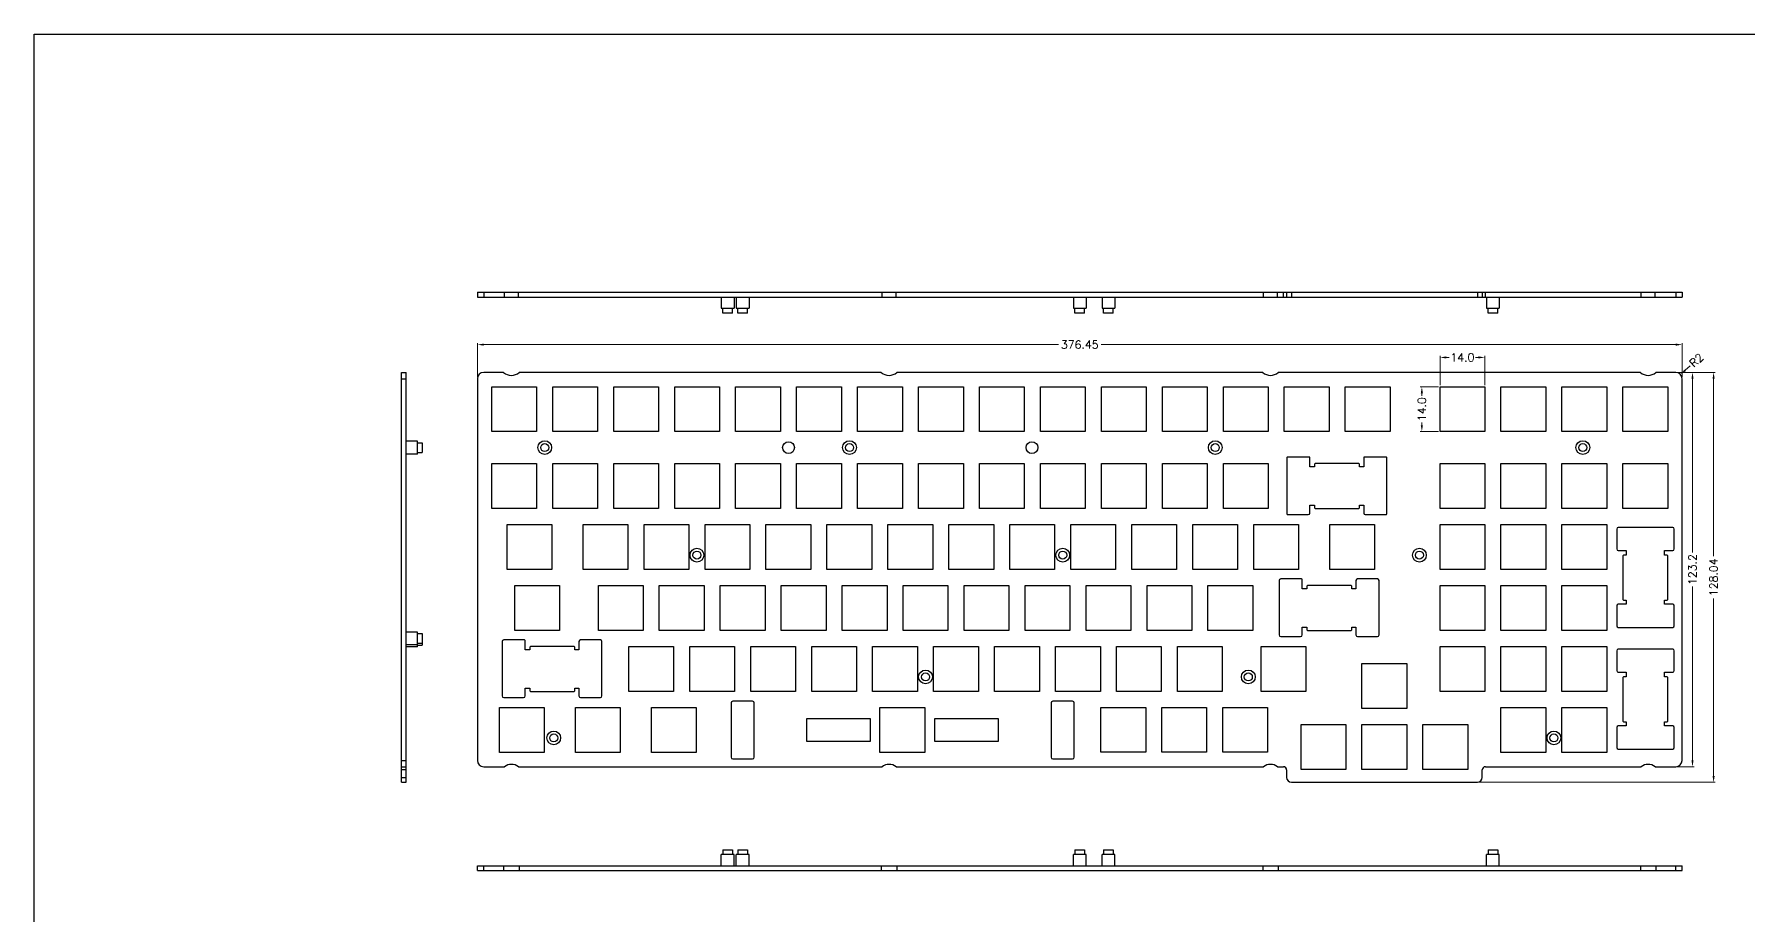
# Model space of a CAD drawing. Header units: millimetres. Extents: x -1930 to -997, y 85 to 636.
# Drawn here: x -1930 to -1394, y 360 to 636 of the extents above; entities that cross this region are included whole.
import ezdxf

# ---------------------------------------------------------------- set-up
doc = ezdxf.new("R2010")
doc.units = ezdxf.units.MM
doc.header["$LTSCALE"] = 30.734
doc.header["$PDMODE"] = 3
doc.header["$PDSIZE"] = 8
doc.layers.get('0').update_dxf_attribs({"linetype": 'CONTINUOUS'})
doc.layers.get('Defpoints').update_dxf_attribs({"linetype": 'CONTINUOUS'})
doc.layers.add('dim', color=82, linetype='CONTINUOUS', lineweight=9)
doc.styles.add('ROMANC', font='romanc.shx', dxfattribs={"bigfont": 'gbcbig.shx'})
doc.dimstyles.new('YanXiu', dxfattribs={"dimtxt": 2.5, "dimasz": 2.2, "dimexe": 0.66, "dimexo": 0.66, "dimgap": 0.66, "dimtad": 0, "dimdsep": 46, "dimtxsty": 'ROMANC', "dimcen": 0, "dimclrd": 256, "dimclre": 131, "dimclrt": 42, "dimazin": 2, "dimtfac": 1, "dimtofl": 0, "dimtmove": 0, "dimatfit": 3, "dimfxl": 1, "dimlwd": 5, "dimlwe": 5, "dimarcsym": 0})

# ---------------------------------------------------------------- blocks, each defined once
blk = doc.blocks.new('*D0')
at = {"layer": 'Defpoints', "color": 0}
for p in [(-1415.01, 538.63), (-1791.46, 527.96), (-1415.01, 527.96)]:
    blk.add_point(p, dxfattribs=at)
at = {"layer": 'dim', "color": 131, "lineweight": 5}
for p, q in [((-1791.46, 528.46), (-1791.46, 539.13)), ((-1415.01, 528.46), (-1415.01, 539.13))]:
    blk.add_line(p, q, dxfattribs=at)
at = {"layer": 'dim', "lineweight": 5}
for p, q in [((-1789.46, 538.63), (-1609.92, 538.63)), ((-1417.01, 538.63), (-1596.54, 538.63))]:
    blk.add_line(p, q, dxfattribs=at)
at = {"layer": 'dim'}
for points in [[(-1789.46, 538.96), (-1789.46, 538.3), (-1791.46, 538.63)], [(-1417.01, 538.96), (-1417.01, 538.3), (-1415.01, 538.63)]]:
    blk.add_solid(points, dxfattribs=at)
at = {"layer": 'dim', "color": 42, "insert": (-1603.23, 538.63), "char_height": 2.5, "attachment_point": 5, "style": 'ROMANC'}
blk.add_mtext('376.45', dxfattribs=at)
blk = doc.blocks.new('*D1')
at = {"layer": 'Defpoints', "color": 0}
for p in [(-1420.11, 529.96), (-1478.99, 401.92), (-1405.17, 401.92)]:
    blk.add_point(p, dxfattribs=at)
at = {"layer": 'dim', "color": 131, "lineweight": 5}
for p, q in [((-1419.61, 529.96), (-1404.67, 529.96)), ((-1478.49, 401.92), (-1404.67, 401.92))]:
    blk.add_line(p, q, dxfattribs=at)
at = {"layer": 'dim', "lineweight": 5}
for p, q in [((-1405.17, 527.96), (-1405.17, 472.52)), ((-1405.17, 403.92), (-1405.17, 459.37))]:
    blk.add_line(p, q, dxfattribs=at)
at = {"layer": 'dim'}
for points in [[(-1405.5, 527.96), (-1404.83, 527.96), (-1405.17, 529.96)], [(-1405.5, 403.92), (-1404.83, 403.92), (-1405.17, 401.92)]]:
    blk.add_solid(points, dxfattribs=at)
at = {"layer": 'dim', "color": 42, "insert": (-1405.17, 465.94), "char_height": 2.5, "attachment_point": 5, "rotation": 90, "style": 'ROMANC'}
blk.add_mtext('128.04', dxfattribs=at)
blk = doc.blocks.new('*D2')
at = {"layer": 'Defpoints', "color": 0}
for p in [(-1419.61, 529.96), (-1411.77, 529.96), (-1417.01, 406.76)]:
    blk.add_point(p, dxfattribs=at)
at = {"layer": 'dim', "color": 131, "lineweight": 5}
for p, q in [((-1419.11, 529.96), (-1411.27, 529.96)), ((-1416.51, 406.76), (-1411.27, 406.76))]:
    blk.add_line(p, q, dxfattribs=at)
at = {"layer": 'dim', "lineweight": 5}
for p, q in [((-1411.77, 527.96), (-1411.77, 473.69)), ((-1411.77, 408.76), (-1411.77, 463.04))]:
    blk.add_line(p, q, dxfattribs=at)
at = {"layer": 'dim'}
for points in [[(-1412.1, 527.96), (-1411.43, 527.96), (-1411.77, 529.96)], [(-1412.1, 408.76), (-1411.43, 408.76), (-1411.77, 406.76)]]:
    blk.add_solid(points, dxfattribs=at)
at = {"layer": 'dim', "color": 42, "insert": (-1411.77, 468.36), "char_height": 2.5, "attachment_point": 5, "rotation": 90, "style": 'ROMANC'}
blk.add_mtext('123.2', dxfattribs=at)
blk = doc.blocks.new('*D3')
at = {"layer": 'Defpoints', "color": 0}
for p in [(-1417.01, 527.96), (-1415.51, 529.3)]:
    blk.add_point(p, dxfattribs=at)
at = {"layer": 'dim', "lineweight": 5}
blk.add_line((-1412.53, 531.96), (-1414.02, 530.63), dxfattribs=at)
at = {"layer": 'dim'}
blk.add_solid([(-1414.25, 530.88), (-1413.8, 530.38), (-1415.51, 529.3)], dxfattribs=at)
at = {"layer": 'dim', "color": 42, "insert": (-1410.52, 533.76), "char_height": 2.5, "attachment_point": 5, "rotation": 41.7733, "style": 'ROMANC'}
blk.add_mtext('R2', dxfattribs=at)
blk = doc.blocks.new('*D9')
at = {"layer": 'Defpoints', "color": 0}
for p in [(-1490.66, 534.64), (-1490.66, 525.46), (-1476.66, 525.46)]:
    blk.add_point(p, dxfattribs=at)
at = {"layer": 'dim', "color": 131, "lineweight": 5}
for p, q in [((-1490.66, 525.96), (-1490.66, 535.14)), ((-1476.66, 525.96), (-1476.66, 535.14))]:
    blk.add_line(p, q, dxfattribs=at)
at = {"layer": 'dim', "lineweight": 5}
for p, q in [((-1488.66, 534.64), (-1487.79, 534.64)), ((-1478.66, 534.64), (-1479.53, 534.64))]:
    blk.add_line(p, q, dxfattribs=at)
at = {"layer": 'dim'}
for points in [[(-1488.66, 534.97), (-1488.66, 534.3), (-1490.66, 534.64)], [(-1478.66, 534.97), (-1478.66, 534.3), (-1476.66, 534.64)]]:
    blk.add_solid(points, dxfattribs=at)
at = {"layer": 'dim', "color": 42, "insert": (-1483.66, 534.64), "char_height": 2.5, "attachment_point": 5, "style": 'ROMANC'}
blk.add_mtext('14.0', dxfattribs=at)
blk = doc.blocks.new('*D10')
at = {"layer": 'Defpoints', "color": 0}
for p in [(-1490.66, 525.46), (-1496.33, 511.46), (-1490.66, 511.46)]:
    blk.add_point(p, dxfattribs=at)
at = {"layer": 'dim', "color": 131, "lineweight": 5}
for p, q in [((-1491.16, 525.46), (-1496.83, 525.46)), ((-1491.16, 511.46), (-1496.83, 511.46))]:
    blk.add_line(p, q, dxfattribs=at)
at = {"layer": 'dim', "lineweight": 5}
for p, q in [((-1496.33, 523.46), (-1496.33, 522.59)), ((-1496.33, 513.46), (-1496.33, 514.33))]:
    blk.add_line(p, q, dxfattribs=at)
at = {"layer": 'dim'}
for points in [[(-1496.67, 523.46), (-1496, 523.46), (-1496.33, 525.46)], [(-1496.67, 513.46), (-1496, 513.46), (-1496.33, 511.46)]]:
    blk.add_solid(points, dxfattribs=at)
at = {"layer": 'dim', "color": 42, "insert": (-1496.33, 518.46), "char_height": 2.5, "attachment_point": 5, "rotation": 90, "style": 'ROMANC'}
blk.add_mtext('14.0', dxfattribs=at)

msp = doc.modelspace()

# ---------------------------------------------------------------- linework, layer by layer
at = {"color": 7, "linetype": 'Continuous'}
for p, q in [((-1791.456, 555.011), (-1791.456, 553.511)), ((-1791.456, 555.011), (-1415.006, 555.011)), ((-1791.456, 553.511), (-1415.006, 553.511)), ((-1789.456, 555.011), (-1789.456, 553.511)), ((-1783.014, 553.511), (-1783.014, 555.011)), ((-1778.649, 553.511), (-1778.649, 555.011)), ((-1715.231, 553.511), (-1715.231, 550.011)), ((-1711.231, 553.511), (-1711.231, 550.011)), ((-1710.576, 553.511), (-1710.576, 550.011)), ((-1706.576, 553.511), (-1706.576, 550.011)), ((-1665.014, 553.511), (-1665.014, 555.011)), ((-1660.649, 553.511), (-1660.649, 555.011)), ((-1605.231, 553.511), (-1605.231, 550.011)), ((-1601.231, 553.511), (-1601.231, 550.011)), ((-1596.276, 553.511), (-1596.276, 550.011)), ((-1592.276, 553.511), (-1592.276, 550.011)), ((-1545.814, 553.511), (-1545.814, 555.011)), ((-1541.449, 553.511), (-1541.449, 555.011)), ((-1539.594, 553.511), (-1539.594, 555.011)), ((-1538.594, 555.011), (-1538.594, 553.511)), ((-1537.094, 555.011), (-1537.094, 553.511)), ((-1478.994, 555.011), (-1478.994, 553.511)), ((-1477.494, 555.011), (-1477.494, 553.511)), ((-1476.494, 553.511), (-1476.494, 555.011)), ((-1476.131, 553.511), (-1476.131, 550.011)), ((-1472.131, 553.511), (-1472.131, 550.011)), ((-1427.814, 553.511), (-1427.814, 555.011)), ((-1423.449, 553.511), (-1423.449, 555.011)), ((-1417.006, 555.011), (-1417.006, 553.511)), ((-1415.006, 555.011), (-1415.006, 553.511)), ((-1715.231, 550.011), (-1711.231, 550.011)), ((-1714.731, 548.511), (-1714.731, 550.011)), ((-1711.731, 548.511), (-1714.731, 548.511)), ((-1711.731, 548.511), (-1711.731, 550.011)), ((-1710.576, 550.011), (-1706.576, 550.011)), ((-1710.076, 548.511), (-1710.076, 550.011)), ((-1707.076, 548.511), (-1710.076, 548.511)), ((-1707.076, 548.511), (-1707.076, 550.011)), ((-1605.231, 550.011), (-1601.231, 550.011)), ((-1604.731, 548.511), (-1604.731, 550.011)), ((-1601.731, 548.511), (-1604.731, 548.511)), ((-1601.731, 548.511), (-1601.731, 550.011)), ((-1596.276, 550.011), (-1592.276, 550.011)), ((-1595.776, 548.511), (-1595.776, 550.011)), ((-1592.776, 548.511), (-1595.776, 548.511)), ((-1592.776, 548.511), (-1592.776, 550.011)), ((-1476.131, 550.011), (-1472.131, 550.011)), ((-1475.631, 548.511), (-1475.631, 550.011)), ((-1472.631, 548.511), (-1475.631, 548.511)), ((-1472.631, 548.511), (-1472.631, 550.011)), ((-1815.184, 401.924), (-1815.184, 529.964)), ((-1815.184, 529.964), (-1813.684, 529.964)), ((-1815.184, 527.964), (-1813.684, 527.964)), ((-1813.684, 401.924), (-1813.684, 529.964)), ((-1791.456, 527.964), (-1791.456, 408.764)), ((-1783.249, 529.964), (-1789.456, 529.964)), ((-1786.956, 511.464), (-1786.956, 525.464)), ((-1786.956, 525.464), (-1772.956, 525.464)), ((-1665.249, 529.964), (-1778.414, 529.964)), ((-1772.956, 525.464), (-1772.956, 511.464)), ((-1767.906, 511.464), (-1767.906, 525.464)), ((-1767.906, 525.464), (-1753.906, 525.464)), ((-1753.906, 525.464), (-1753.906, 511.464)), ((-1748.856, 511.464), (-1748.856, 525.464)), ((-1748.856, 525.464), (-1734.856, 525.464)), ((-1734.856, 525.464), (-1734.856, 511.464)), ((-1729.806, 511.464), (-1729.806, 525.464)), ((-1729.806, 525.464), (-1715.806, 525.464)), ((-1715.806, 525.464), (-1715.806, 511.464)), ((-1710.756, 511.464), (-1710.756, 525.464)), ((-1710.756, 525.464), (-1696.756, 525.464)), ((-1696.756, 525.464), (-1696.756, 511.464)), ((-1691.706, 511.464), (-1691.706, 525.464)), ((-1691.706, 525.464), (-1677.706, 525.464)), ((-1677.706, 525.464), (-1677.706, 511.464)), ((-1672.656, 511.464), (-1672.656, 525.464)), ((-1672.656, 525.464), (-1658.656, 525.464)), ((-1546.049, 529.964), (-1660.414, 529.964)), ((-1658.656, 525.464), (-1658.656, 511.464)), ((-1653.606, 511.464), (-1653.606, 525.464)), ((-1653.606, 525.464), (-1639.606, 525.464)), ((-1639.606, 525.464), (-1639.606, 511.464)), ((-1634.556, 511.464), (-1634.556, 525.464)), ((-1634.556, 525.464), (-1620.556, 525.464)), ((-1620.556, 525.464), (-1620.556, 511.464)), ((-1615.506, 511.464), (-1615.506, 525.464)), ((-1615.506, 525.464), (-1601.506, 525.464)), ((-1601.506, 525.464), (-1601.506, 511.464)), ((-1596.456, 511.464), (-1596.456, 525.464)), ((-1596.456, 525.464), (-1582.456, 525.464)), ((-1582.456, 525.464), (-1582.456, 511.464)), ((-1577.406, 511.464), (-1577.406, 525.464)), ((-1577.406, 525.464), (-1563.406, 525.464)), ((-1563.406, 525.464), (-1563.406, 511.464)), ((-1558.356, 511.464), (-1558.356, 525.464)), ((-1558.356, 525.464), (-1544.356, 525.464)), ((-1544.356, 525.464), (-1544.356, 511.464)), ((-1428.049, 529.964), (-1541.214, 529.964)), ((-1539.306, 511.464), (-1539.306, 525.464)), ((-1539.306, 525.464), (-1525.306, 525.464)), ((-1525.306, 525.464), (-1525.306, 511.464)), ((-1520.256, 525.464), (-1506.256, 525.464)), ((-1520.256, 511.464), (-1520.256, 525.464)), ((-1506.256, 525.464), (-1506.256, 511.464)), ((-1490.656, 525.464), (-1476.656, 525.464)), ((-1490.656, 511.464), (-1490.656, 525.464)), ((-1476.656, 525.464), (-1476.656, 511.464)), ((-1471.606, 525.464), (-1457.606, 525.464)), ((-1471.606, 511.464), (-1471.606, 525.464)), ((-1457.606, 525.464), (-1457.606, 511.464)), ((-1452.556, 525.464), (-1438.556, 525.464)), ((-1452.556, 511.464), (-1452.556, 525.464)), ((-1438.556, 525.464), (-1438.556, 511.464)), ((-1433.506, 525.464), (-1419.506, 525.464)), ((-1433.506, 511.464), (-1433.506, 525.464)), ((-1417.006, 529.964), (-1423.214, 529.964)), ((-1419.506, 525.464), (-1419.506, 511.464)), ((-1415.006, 408.764), (-1415.006, 527.964)), ((-1772.956, 511.464), (-1786.956, 511.464)), ((-1753.906, 511.464), (-1767.906, 511.464)), ((-1734.856, 511.464), (-1748.856, 511.464)), ((-1715.806, 511.464), (-1729.806, 511.464)), ((-1696.756, 511.464), (-1710.756, 511.464)), ((-1677.706, 511.464), (-1691.706, 511.464)), ((-1658.656, 511.464), (-1672.656, 511.464)), ((-1639.606, 511.464), (-1653.606, 511.464)), ((-1620.556, 511.464), (-1634.556, 511.464)), ((-1601.506, 511.464), (-1615.506, 511.464)), ((-1582.456, 511.464), (-1596.456, 511.464)), ((-1563.406, 511.464), (-1577.406, 511.464)), ((-1544.356, 511.464), (-1558.356, 511.464)), ((-1525.306, 511.464), (-1539.306, 511.464)), ((-1506.256, 511.464), (-1520.256, 511.464)), ((-1476.656, 511.464), (-1490.656, 511.464)), ((-1457.606, 511.464), (-1471.606, 511.464)), ((-1438.556, 511.464), (-1452.556, 511.464)), ((-1419.506, 511.464), (-1433.506, 511.464)), ((-1810.184, 508.464), (-1813.684, 508.464)), ((-1810.184, 504.464), (-1813.684, 504.464)), ((-1810.184, 504.464), (-1810.184, 508.464)), ((-1810.184, 507.964), (-1808.684, 507.964)), ((-1810.184, 504.964), (-1808.684, 504.964)), ((-1808.684, 507.964), (-1808.684, 504.964)), ((-1786.956, 487.464), (-1786.956, 501.464)), ((-1786.956, 501.464), (-1772.956, 501.464)), ((-1772.956, 501.464), (-1772.956, 487.464)), ((-1767.906, 487.464), (-1767.906, 501.464)), ((-1767.906, 501.464), (-1753.906, 501.464)), ((-1753.906, 501.464), (-1753.906, 487.464)), ((-1748.856, 487.464), (-1748.856, 501.464)), ((-1748.856, 501.464), (-1734.856, 501.464)), ((-1734.856, 501.464), (-1734.856, 487.464)), ((-1729.806, 487.464), (-1729.806, 501.464)), ((-1729.806, 501.464), (-1715.806, 501.464)), ((-1715.806, 501.464), (-1715.806, 487.464)), ((-1710.756, 487.464), (-1710.756, 501.464)), ((-1710.756, 501.464), (-1696.756, 501.464)), ((-1696.756, 501.464), (-1696.756, 487.464)), ((-1691.706, 487.464), (-1691.706, 501.464)), ((-1691.706, 501.464), (-1677.706, 501.464)), ((-1677.706, 501.464), (-1677.706, 487.464)), ((-1672.656, 487.464), (-1672.656, 501.464)), ((-1672.656, 501.464), (-1658.656, 501.464)), ((-1658.656, 501.464), (-1658.656, 487.464)), ((-1653.606, 487.464), (-1653.606, 501.464)), ((-1653.606, 501.464), (-1639.606, 501.464)), ((-1639.606, 501.464), (-1639.606, 487.464)), ((-1634.556, 487.464), (-1634.556, 501.464)), ((-1634.556, 501.464), (-1620.556, 501.464)), ((-1620.556, 501.464), (-1620.556, 487.464)), ((-1615.506, 487.464), (-1615.506, 501.464)), ((-1615.506, 501.464), (-1601.506, 501.464)), ((-1601.506, 501.464), (-1601.506, 487.464)), ((-1596.456, 487.464), (-1596.456, 501.464)), ((-1596.456, 501.464), (-1582.456, 501.464)), ((-1582.456, 501.464), (-1582.456, 487.464)), ((-1577.406, 487.464), (-1577.406, 501.464)), ((-1577.406, 501.464), (-1563.406, 501.464)), ((-1563.406, 501.464), (-1563.406, 487.464)), ((-1558.356, 501.464), (-1544.356, 501.464)), ((-1558.356, 487.464), (-1558.356, 501.464)), ((-1544.356, 501.464), (-1544.356, 487.464)), ((-1538.509, 503.323), (-1538.509, 485.723)), ((-1531.509, 503.523), (-1538.309, 503.523)), ((-1531.309, 500.464), (-1531.309, 503.323)), ((-1529.831, 500.464), (-1531.309, 500.464)), ((-1529.831, 501.264), (-1529.831, 500.464)), ((-1516.031, 501.464), (-1529.631, 501.464)), ((-1515.831, 500.464), (-1515.831, 501.264)), ((-1514.509, 500.464), (-1515.831, 500.464)), ((-1514.509, 503.323), (-1514.509, 500.464)), ((-1507.509, 503.523), (-1514.309, 503.523)), ((-1507.309, 485.723), (-1507.309, 503.323)), ((-1490.656, 501.464), (-1476.656, 501.464)), ((-1490.656, 487.464), (-1490.656, 501.464)), ((-1476.656, 501.464), (-1476.656, 487.464)), ((-1471.606, 501.464), (-1457.606, 501.464)), ((-1471.606, 487.464), (-1471.606, 501.464)), ((-1457.606, 501.464), (-1457.606, 487.464)), ((-1452.556, 501.464), (-1438.556, 501.464)), ((-1452.556, 487.464), (-1452.556, 501.464)), ((-1438.556, 501.464), (-1438.556, 487.464)), ((-1433.506, 501.464), (-1419.506, 501.464)), ((-1433.506, 487.464), (-1433.506, 501.464)), ((-1419.506, 501.464), (-1419.506, 487.464)), ((-1531.309, 488.464), (-1529.831, 488.464)), ((-1531.309, 486.023), (-1531.309, 488.464)), ((-1529.831, 488.464), (-1529.831, 487.664)), ((-1515.831, 488.464), (-1514.509, 488.464)), ((-1515.831, 487.664), (-1515.831, 488.464)), ((-1514.509, 488.464), (-1514.509, 486.023)), ((-1772.956, 487.464), (-1786.956, 487.464)), ((-1782.191, 468.414), (-1782.191, 482.414)), ((-1782.191, 482.414), (-1768.191, 482.414)), ((-1768.191, 482.414), (-1768.191, 468.414)), ((-1753.906, 487.464), (-1767.906, 487.464)), ((-1758.426, 468.414), (-1758.426, 482.414)), ((-1758.426, 482.414), (-1744.426, 482.414)), ((-1734.856, 487.464), (-1748.856, 487.464)), ((-1744.426, 482.414), (-1744.426, 468.414)), ((-1739.376, 468.414), (-1739.376, 482.414)), ((-1739.376, 482.414), (-1725.376, 482.414)), ((-1715.806, 487.464), (-1729.806, 487.464)), ((-1725.376, 482.414), (-1725.376, 468.414)), ((-1720.326, 468.414), (-1720.326, 482.414)), ((-1720.326, 482.414), (-1706.326, 482.414)), ((-1696.756, 487.464), (-1710.756, 487.464)), ((-1706.326, 482.414), (-1706.326, 468.414)), ((-1701.276, 468.414), (-1701.276, 482.414)), ((-1701.276, 482.414), (-1687.276, 482.414)), ((-1677.706, 487.464), (-1691.706, 487.464)), ((-1687.276, 482.414), (-1687.276, 468.414)), ((-1682.226, 468.414), (-1682.226, 482.414)), ((-1682.226, 482.414), (-1668.226, 482.414)), ((-1658.656, 487.464), (-1672.656, 487.464)), ((-1668.226, 482.414), (-1668.226, 468.414)), ((-1663.176, 468.414), (-1663.176, 482.414)), ((-1663.176, 482.414), (-1649.176, 482.414)), ((-1639.606, 487.464), (-1653.606, 487.464)), ((-1649.176, 482.414), (-1649.176, 468.414)), ((-1644.126, 468.414), (-1644.126, 482.414)), ((-1644.126, 482.414), (-1630.126, 482.414)), ((-1620.556, 487.464), (-1634.556, 487.464)), ((-1630.126, 482.414), (-1630.126, 468.414)), ((-1625.076, 468.414), (-1625.076, 482.414)), ((-1625.076, 482.414), (-1611.076, 482.414)), ((-1601.506, 487.464), (-1615.506, 487.464)), ((-1611.076, 482.414), (-1611.076, 468.414)), ((-1606.026, 468.414), (-1606.026, 482.414)), ((-1606.026, 482.414), (-1592.026, 482.414)), ((-1582.456, 487.464), (-1596.456, 487.464)), ((-1592.026, 482.414), (-1592.026, 468.414)), ((-1586.976, 468.414), (-1586.976, 482.414)), ((-1586.976, 482.414), (-1572.976, 482.414)), ((-1563.406, 487.464), (-1577.406, 487.464)), ((-1572.976, 482.414), (-1572.976, 468.414)), ((-1567.926, 482.414), (-1553.926, 482.414)), ((-1567.926, 468.414), (-1567.926, 482.414)), ((-1544.356, 487.464), (-1558.356, 487.464)), ((-1553.926, 482.414), (-1553.926, 468.414)), ((-1548.876, 482.414), (-1534.876, 482.414)), ((-1548.876, 468.414), (-1548.876, 482.414)), ((-1538.309, 485.523), (-1531.809, 485.523)), ((-1534.876, 482.414), (-1534.876, 468.414)), ((-1529.631, 487.464), (-1516.031, 487.464)), ((-1525.106, 482.414), (-1511.106, 482.414)), ((-1525.106, 468.414), (-1525.106, 482.414)), ((-1514.009, 485.523), (-1507.509, 485.523)), ((-1511.106, 482.414), (-1511.106, 468.414)), ((-1476.656, 487.464), (-1490.656, 487.464)), ((-1490.656, 482.414), (-1476.656, 482.414)), ((-1490.656, 468.414), (-1490.656, 482.414)), ((-1476.656, 482.414), (-1476.656, 468.414)), ((-1457.606, 487.464), (-1471.606, 487.464)), ((-1471.606, 482.414), (-1457.606, 482.414)), ((-1471.606, 468.414), (-1471.606, 482.414)), ((-1457.606, 482.414), (-1457.606, 468.414)), ((-1438.556, 487.464), (-1452.556, 487.464)), ((-1452.556, 482.414), (-1438.556, 482.414)), ((-1452.556, 468.414), (-1452.556, 482.414)), ((-1438.556, 482.414), (-1438.556, 468.414)), ((-1419.506, 487.464), (-1433.506, 487.464)), ((-1435.448, 481.005), (-1435.448, 474.805)), ((-1417.948, 481.505), (-1434.948, 481.505)), ((-1417.448, 474.805), (-1417.448, 481.005)), ((-1434.948, 474.305), (-1432.506, 474.305)), ((-1433.506, 472.627), (-1433.506, 459.027)), ((-1432.506, 472.827), (-1433.306, 472.827)), ((-1432.506, 474.305), (-1432.506, 472.827)), ((-1420.506, 474.305), (-1417.948, 474.305)), ((-1420.506, 472.827), (-1420.506, 474.305)), ((-1419.706, 472.827), (-1420.506, 472.827)), ((-1419.506, 459.027), (-1419.506, 472.627)), ((-1768.191, 468.414), (-1782.191, 468.414)), ((-1744.426, 468.414), (-1758.426, 468.414)), ((-1725.376, 468.414), (-1739.376, 468.414)), ((-1706.326, 468.414), (-1720.326, 468.414)), ((-1687.276, 468.414), (-1701.276, 468.414)), ((-1668.226, 468.414), (-1682.226, 468.414)), ((-1649.176, 468.414), (-1663.176, 468.414)), ((-1630.126, 468.414), (-1644.126, 468.414)), ((-1611.076, 468.414), (-1625.076, 468.414)), ((-1592.026, 468.414), (-1606.026, 468.414)), ((-1572.976, 468.414), (-1586.976, 468.414)), ((-1553.926, 468.414), (-1567.926, 468.414)), ((-1534.876, 468.414), (-1548.876, 468.414)), ((-1511.106, 468.414), (-1525.106, 468.414)), ((-1476.656, 468.414), (-1490.656, 468.414)), ((-1457.606, 468.414), (-1471.606, 468.414)), ((-1438.556, 468.414), (-1452.556, 468.414)), ((-1779.806, 449.364), (-1779.806, 463.364)), ((-1779.806, 463.364), (-1765.806, 463.364)), ((-1765.806, 463.364), (-1765.806, 449.364)), ((-1753.661, 449.364), (-1753.661, 463.364)), ((-1753.661, 463.364), (-1739.661, 463.364)), ((-1739.661, 463.364), (-1739.661, 449.364)), ((-1734.611, 449.364), (-1734.611, 463.364)), ((-1734.611, 463.364), (-1720.611, 463.364)), ((-1720.611, 463.364), (-1720.611, 449.364)), ((-1715.561, 449.364), (-1715.561, 463.364)), ((-1715.561, 463.364), (-1701.561, 463.364)), ((-1701.561, 463.364), (-1701.561, 449.364)), ((-1696.511, 449.364), (-1696.511, 463.364)), ((-1696.511, 463.364), (-1682.511, 463.364)), ((-1682.511, 463.364), (-1682.511, 449.364)), ((-1677.461, 449.364), (-1677.461, 463.364)), ((-1677.461, 463.364), (-1663.461, 463.364)), ((-1663.461, 463.364), (-1663.461, 449.364)), ((-1658.411, 449.364), (-1658.411, 463.364)), ((-1658.411, 463.364), (-1644.411, 463.364)), ((-1644.411, 463.364), (-1644.411, 449.364)), ((-1639.361, 449.364), (-1639.361, 463.364)), ((-1639.361, 463.364), (-1625.361, 463.364)), ((-1625.361, 463.364), (-1625.361, 449.364)), ((-1620.311, 449.364), (-1620.311, 463.364)), ((-1620.311, 463.364), (-1606.311, 463.364)), ((-1606.311, 463.364), (-1606.311, 449.364)), ((-1601.261, 463.364), (-1587.261, 463.364)), ((-1601.261, 449.364), (-1601.261, 463.364)), ((-1587.261, 463.364), (-1587.261, 449.364)), ((-1582.211, 463.364), (-1568.211, 463.364)), ((-1582.211, 449.364), (-1582.211, 463.364)), ((-1568.211, 463.364), (-1568.211, 449.364)), ((-1563.161, 463.364), (-1549.161, 463.364)), ((-1563.161, 449.364), (-1563.161, 463.364)), ((-1549.161, 463.364), (-1549.161, 449.364)), ((-1540.924, 464.923), (-1540.924, 447.923)), ((-1533.924, 465.423), (-1540.424, 465.423)), ((-1533.724, 462.364), (-1533.724, 465.223)), ((-1532.246, 462.364), (-1533.724, 462.364)), ((-1532.246, 463.164), (-1532.246, 462.364)), ((-1518.446, 463.364), (-1532.046, 463.364)), ((-1518.246, 462.364), (-1518.246, 463.164)), ((-1516.924, 462.364), (-1518.246, 462.364)), ((-1516.924, 464.923), (-1516.924, 462.364)), ((-1510.224, 465.423), (-1516.424, 465.423)), ((-1509.724, 447.923), (-1509.724, 464.923)), ((-1490.656, 463.364), (-1476.656, 463.364)), ((-1490.656, 449.364), (-1490.656, 463.364)), ((-1476.656, 463.364), (-1476.656, 449.364)), ((-1471.606, 463.364), (-1457.606, 463.364)), ((-1471.606, 449.364), (-1471.606, 463.364)), ((-1457.606, 463.364), (-1457.606, 449.364)), ((-1452.556, 463.364), (-1438.556, 463.364)), ((-1452.556, 449.364), (-1452.556, 463.364)), ((-1438.556, 463.364), (-1438.556, 449.364)), ((-1435.448, 457.005), (-1435.448, 450.805)), ((-1432.506, 457.505), (-1434.948, 457.505)), ((-1433.306, 458.827), (-1432.506, 458.827)), ((-1432.506, 458.827), (-1432.506, 457.505)), ((-1420.506, 458.827), (-1419.706, 458.827)), ((-1420.506, 457.505), (-1420.506, 458.827)), ((-1417.948, 457.505), (-1420.506, 457.505)), ((-1417.448, 450.805), (-1417.448, 457.005)), ((-1533.724, 450.364), (-1532.246, 450.364)), ((-1533.724, 447.923), (-1533.724, 450.364)), ((-1532.246, 450.364), (-1532.246, 449.564)), ((-1518.246, 450.364), (-1516.924, 450.364)), ((-1518.246, 449.564), (-1518.246, 450.364)), ((-1516.924, 450.364), (-1516.924, 447.923)), ((-1434.948, 450.305), (-1417.948, 450.305)), ((-1810.184, 448.839), (-1813.684, 448.839)), ((-1810.184, 444.839), (-1813.684, 444.839)), ((-1810.184, 444.264), (-1810.184, 448.839)), ((-1810.184, 448.339), (-1808.684, 448.339)), ((-1810.184, 445.339), (-1808.684, 445.339)), ((-1810.184, 444.764), (-1808.684, 444.764)), ((-1808.684, 448.339), (-1808.684, 444.764)), ((-1783.734, 445.873), (-1783.734, 428.873)), ((-1776.734, 446.373), (-1783.234, 446.373)), ((-1765.806, 449.364), (-1779.806, 449.364)), ((-1776.534, 443.314), (-1776.534, 446.173)), ((-1759.734, 445.873), (-1759.734, 443.314)), ((-1753.034, 446.373), (-1759.234, 446.373)), ((-1739.661, 449.364), (-1753.661, 449.364)), ((-1752.534, 428.873), (-1752.534, 445.873)), ((-1720.611, 449.364), (-1734.611, 449.364)), ((-1701.561, 449.364), (-1715.561, 449.364)), ((-1682.511, 449.364), (-1696.511, 449.364)), ((-1663.461, 449.364), (-1677.461, 449.364)), ((-1644.411, 449.364), (-1658.411, 449.364)), ((-1625.361, 449.364), (-1639.361, 449.364)), ((-1606.311, 449.364), (-1620.311, 449.364)), ((-1587.261, 449.364), (-1601.261, 449.364)), ((-1568.211, 449.364), (-1582.211, 449.364)), ((-1549.161, 449.364), (-1563.161, 449.364)), ((-1540.424, 447.423), (-1534.224, 447.423)), ((-1532.046, 449.364), (-1518.446, 449.364)), ((-1516.424, 447.423), (-1510.224, 447.423)), ((-1476.656, 449.364), (-1490.656, 449.364)), ((-1457.606, 449.364), (-1471.606, 449.364)), ((-1438.556, 449.364), (-1452.556, 449.364)), ((-1810.184, 444.264), (-1813.684, 444.264)), ((-1775.056, 443.314), (-1776.534, 443.314)), ((-1775.056, 444.114), (-1775.056, 443.314)), ((-1761.256, 444.314), (-1774.856, 444.314)), ((-1761.056, 443.314), (-1761.056, 444.114)), ((-1759.734, 443.314), (-1761.056, 443.314)), ((-1744.151, 430.314), (-1744.151, 444.314)), ((-1744.151, 444.314), (-1730.151, 444.314)), ((-1730.151, 444.314), (-1730.151, 430.314)), ((-1725.101, 430.314), (-1725.101, 444.314)), ((-1725.101, 444.314), (-1711.101, 444.314)), ((-1711.101, 444.314), (-1711.101, 430.314)), ((-1706.051, 430.314), (-1706.051, 444.314)), ((-1706.051, 444.314), (-1692.051, 444.314)), ((-1692.051, 444.314), (-1692.051, 430.314)), ((-1687.001, 430.314), (-1687.001, 444.314)), ((-1687.001, 444.314), (-1673.001, 444.314)), ((-1673.001, 444.314), (-1673.001, 430.314)), ((-1667.951, 430.314), (-1667.951, 444.314)), ((-1667.951, 444.314), (-1653.951, 444.314)), ((-1653.951, 444.314), (-1653.951, 430.314)), ((-1648.901, 430.314), (-1648.901, 444.314)), ((-1648.901, 444.314), (-1634.901, 444.314)), ((-1634.901, 444.314), (-1634.901, 430.314)), ((-1629.851, 430.314), (-1629.851, 444.314)), ((-1629.851, 444.314), (-1615.851, 444.314)), ((-1615.851, 444.314), (-1615.851, 430.314)), ((-1610.801, 444.314), (-1596.801, 444.314)), ((-1610.801, 430.314), (-1610.801, 444.314)), ((-1596.801, 444.314), (-1596.801, 430.314)), ((-1591.751, 444.314), (-1577.751, 444.314)), ((-1591.751, 430.314), (-1591.751, 444.314)), ((-1577.751, 444.314), (-1577.751, 430.314)), ((-1572.701, 444.314), (-1558.701, 444.314)), ((-1572.701, 430.314), (-1572.701, 444.314)), ((-1558.701, 444.314), (-1558.701, 430.314)), ((-1546.556, 444.314), (-1532.556, 444.314)), ((-1546.556, 430.314), (-1546.556, 444.314)), ((-1532.556, 444.314), (-1532.556, 430.314)), ((-1490.656, 444.314), (-1476.656, 444.314)), ((-1490.656, 430.314), (-1490.656, 444.314)), ((-1476.656, 444.314), (-1476.656, 430.314)), ((-1471.606, 444.314), (-1457.606, 444.314)), ((-1471.606, 430.314), (-1471.606, 444.314)), ((-1457.606, 444.314), (-1457.606, 430.314)), ((-1452.556, 444.314), (-1438.556, 444.314)), ((-1452.556, 430.314), (-1452.556, 444.314)), ((-1438.556, 444.314), (-1438.556, 430.314)), ((-1435.448, 443.005), (-1435.448, 436.805)), ((-1417.948, 443.505), (-1434.948, 443.505)), ((-1417.448, 436.805), (-1417.448, 443.005)), ((-1515.044, 438.974), (-1501.044, 438.974)), ((-1515.044, 424.974), (-1515.044, 438.974)), ((-1501.044, 438.974), (-1501.044, 424.974)), ((-1434.948, 436.305), (-1432.506, 436.305)), ((-1433.506, 434.627), (-1433.506, 421.027)), ((-1432.506, 434.827), (-1433.306, 434.827)), ((-1432.506, 436.305), (-1432.506, 434.827)), ((-1420.506, 436.305), (-1417.948, 436.305)), ((-1420.506, 434.827), (-1420.506, 436.305)), ((-1419.706, 434.827), (-1420.506, 434.827)), ((-1419.506, 421.027), (-1419.506, 434.627)), ((-1776.534, 428.873), (-1776.534, 431.314)), ((-1776.534, 431.314), (-1775.056, 431.314)), ((-1775.056, 431.314), (-1775.056, 430.514)), ((-1774.856, 430.314), (-1761.256, 430.314)), ((-1761.056, 430.514), (-1761.056, 431.314)), ((-1761.056, 431.314), (-1759.734, 431.314)), ((-1759.734, 431.314), (-1759.734, 428.873)), ((-1730.151, 430.314), (-1744.151, 430.314)), ((-1711.101, 430.314), (-1725.101, 430.314)), ((-1692.051, 430.314), (-1706.051, 430.314)), ((-1673.001, 430.314), (-1687.001, 430.314)), ((-1653.951, 430.314), (-1667.951, 430.314)), ((-1634.901, 430.314), (-1648.901, 430.314)), ((-1615.851, 430.314), (-1629.851, 430.314)), ((-1596.801, 430.314), (-1610.801, 430.314)), ((-1577.751, 430.314), (-1591.751, 430.314)), ((-1558.701, 430.314), (-1572.701, 430.314)), ((-1532.556, 430.314), (-1546.556, 430.314)), ((-1476.656, 430.314), (-1490.656, 430.314)), ((-1457.606, 430.314), (-1471.606, 430.314)), ((-1438.556, 430.314), (-1452.556, 430.314)), ((-1784.586, 411.264), (-1784.586, 425.264)), ((-1784.586, 425.264), (-1770.586, 425.264)), ((-1783.234, 428.373), (-1777.034, 428.373)), ((-1770.586, 425.264), (-1770.586, 411.264)), ((-1760.821, 411.264), (-1760.821, 425.264)), ((-1760.821, 425.264), (-1746.821, 425.264)), ((-1759.234, 428.373), (-1753.034, 428.373)), ((-1746.821, 425.264), (-1746.821, 411.264)), ((-1737.056, 411.264), (-1737.056, 425.264)), ((-1737.056, 425.264), (-1723.056, 425.264)), ((-1723.056, 425.264), (-1723.056, 411.264)), ((-1712.173, 426.706), (-1712.173, 409.706)), ((-1705.473, 427.206), (-1711.673, 427.206)), ((-1704.973, 409.706), (-1704.973, 426.706)), ((-1665.651, 411.264), (-1665.651, 425.264)), ((-1665.651, 425.264), (-1651.651, 425.264)), ((-1651.651, 425.264), (-1651.651, 411.264)), ((-1612.173, 426.706), (-1612.173, 409.706)), ((-1605.473, 427.206), (-1611.673, 427.206)), ((-1604.973, 409.706), (-1604.973, 426.706)), ((-1596.626, 425.314), (-1582.626, 425.314)), ((-1596.626, 411.314), (-1596.626, 425.314)), ((-1582.626, 425.314), (-1582.626, 411.314)), ((-1577.576, 425.314), (-1563.576, 425.314)), ((-1577.576, 411.314), (-1577.576, 425.314)), ((-1563.576, 425.314), (-1563.576, 411.314)), ((-1558.526, 425.314), (-1544.526, 425.314)), ((-1558.526, 411.314), (-1558.526, 425.314)), ((-1544.526, 425.314), (-1544.526, 411.314)), ((-1501.044, 424.974), (-1515.044, 424.974)), ((-1471.606, 425.264), (-1457.606, 425.264)), ((-1471.606, 411.264), (-1471.606, 425.264)), ((-1457.606, 425.264), (-1457.606, 411.264)), ((-1452.556, 425.264), (-1438.556, 425.264)), ((-1452.556, 411.264), (-1452.556, 425.264)), ((-1438.556, 425.264), (-1438.556, 411.264)), ((-1688.651, 421.764), (-1688.651, 414.764)), ((-1668.651, 421.764), (-1688.651, 421.764)), ((-1668.651, 414.764), (-1668.651, 421.764)), ((-1648.651, 421.764), (-1648.651, 414.764)), ((-1628.651, 421.764), (-1648.651, 421.764)), ((-1628.651, 414.764), (-1628.651, 421.764)), ((-1534.094, 419.924), (-1520.094, 419.924)), ((-1534.094, 405.924), (-1534.094, 419.924)), ((-1520.094, 419.924), (-1520.094, 405.924)), ((-1515.044, 419.924), (-1501.044, 419.924)), ((-1515.044, 405.924), (-1515.044, 419.924)), ((-1501.044, 419.924), (-1501.044, 405.924)), ((-1495.994, 419.924), (-1481.994, 419.924)), ((-1495.994, 405.924), (-1495.994, 419.924)), ((-1481.994, 419.924), (-1481.994, 405.924)), ((-1435.448, 419.005), (-1435.448, 412.805)), ((-1432.506, 419.505), (-1434.948, 419.505)), ((-1433.306, 420.827), (-1432.506, 420.827)), ((-1432.506, 420.827), (-1432.506, 419.505)), ((-1420.506, 420.827), (-1419.706, 420.827)), ((-1420.506, 419.505), (-1420.506, 420.827)), ((-1417.948, 419.505), (-1420.506, 419.505)), ((-1417.448, 412.805), (-1417.448, 419.005)), ((-1688.651, 414.764), (-1668.651, 414.764)), ((-1648.651, 414.764), (-1628.651, 414.764)), ((-1815.184, 408.764), (-1813.684, 408.764)), ((-1770.586, 411.264), (-1784.586, 411.264)), ((-1746.821, 411.264), (-1760.821, 411.264)), ((-1723.056, 411.264), (-1737.056, 411.264)), ((-1711.673, 409.206), (-1705.473, 409.206)), ((-1651.651, 411.264), (-1665.651, 411.264)), ((-1611.673, 409.206), (-1605.473, 409.206)), ((-1582.626, 411.314), (-1596.626, 411.314)), ((-1563.576, 411.314), (-1577.576, 411.314)), ((-1544.526, 411.314), (-1558.526, 411.314)), ((-1457.606, 411.264), (-1471.606, 411.264)), ((-1438.556, 411.264), (-1452.556, 411.264)), ((-1434.948, 412.305), (-1417.948, 412.305)), ((-1815.184, 406.764), (-1813.684, 406.764)), ((-1813.684, 405.764), (-1815.184, 405.764)), ((-1815.184, 403.424), (-1813.684, 403.424)), ((-1815.184, 401.924), (-1813.684, 401.924)), ((-1789.456, 406.764), (-1783.014, 406.764)), ((-1778.649, 406.764), (-1665.014, 406.764)), ((-1660.649, 406.764), (-1545.814, 406.764)), ((-1541.449, 406.764), (-1539.594, 406.764)), ((-1538.594, 405.764), (-1538.594, 403.424)), ((-1537.094, 401.924), (-1478.994, 401.924)), ((-1520.094, 405.924), (-1534.094, 405.924)), ((-1501.044, 405.924), (-1515.044, 405.924)), ((-1481.994, 405.924), (-1495.994, 405.924)), ((-1477.494, 403.424), (-1477.494, 405.764)), ((-1476.494, 406.764), (-1427.814, 406.764)), ((-1423.449, 406.764), (-1417.006, 406.764)), ((-1714.731, 380.816), (-1714.731, 379.316)), ((-1714.731, 380.816), (-1711.731, 380.816)), ((-1711.731, 380.816), (-1711.731, 379.316)), ((-1710.076, 380.816), (-1710.076, 379.316)), ((-1710.076, 380.816), (-1707.076, 380.816)), ((-1707.076, 380.816), (-1707.076, 379.316)), ((-1604.731, 380.816), (-1604.731, 379.316)), ((-1604.731, 380.816), (-1601.731, 380.816)), ((-1601.731, 380.816), (-1601.731, 379.316)), ((-1595.776, 380.816), (-1595.776, 379.316)), ((-1595.776, 380.816), (-1592.776, 380.816)), ((-1592.776, 380.816), (-1592.776, 379.316)), ((-1475.631, 380.816), (-1472.631, 380.816)), ((-1475.631, 380.816), (-1475.631, 379.316)), ((-1472.631, 380.816), (-1472.631, 379.316)), ((-1791.456, 374.316), (-1791.456, 375.816)), ((-1791.456, 375.816), (-1415.006, 375.816)), ((-1789.456, 374.316), (-1789.456, 375.816)), ((-1783.249, 375.816), (-1783.249, 374.316)), ((-1778.414, 375.816), (-1778.414, 374.316)), ((-1715.231, 375.816), (-1715.231, 379.316)), ((-1711.231, 379.316), (-1715.231, 379.316)), ((-1711.231, 375.816), (-1711.231, 379.316)), ((-1710.576, 375.816), (-1710.576, 379.316)), ((-1706.576, 379.316), (-1710.576, 379.316)), ((-1706.576, 375.816), (-1706.576, 379.316)), ((-1665.249, 375.816), (-1665.249, 374.316)), ((-1660.414, 375.816), (-1660.414, 374.316)), ((-1605.231, 375.816), (-1605.231, 379.316)), ((-1601.231, 379.316), (-1605.231, 379.316)), ((-1601.231, 375.816), (-1601.231, 379.316)), ((-1596.276, 375.816), (-1596.276, 379.316)), ((-1592.276, 379.316), (-1596.276, 379.316)), ((-1592.276, 375.816), (-1592.276, 379.316)), ((-1546.049, 375.816), (-1546.049, 374.316)), ((-1541.214, 375.816), (-1541.214, 374.316)), ((-1472.131, 379.316), (-1476.131, 379.316)), ((-1476.131, 375.816), (-1476.131, 379.316)), ((-1472.131, 375.816), (-1472.131, 379.316)), ((-1428.049, 375.816), (-1428.049, 374.316)), ((-1423.214, 375.816), (-1423.214, 374.316)), ((-1417.006, 374.316), (-1417.006, 375.816)), ((-1415.006, 374.316), (-1415.006, 375.816)), ((-1791.456, 374.316), (-1415.006, 374.316))]:
    msp.add_line(p, q, dxfattribs=at)
msp.add_lwpolyline([(-1929.913, 635.585), (-997.291, 635.585), (-997.291, 84.868), (-1929.913, 84.868)], close=True)
for centre, radius in [((-1770.426, 506.464), 2.15), ((-1770.426, 506.464), 1.25), ((-1694.231, 506.464), 1.85), ((-1675.176, 506.464), 2.15), ((-1675.176, 506.464), 1.25), ((-1618.169, 506.464), 1.85), ((-1560.876, 506.464), 2.15), ((-1560.876, 506.464), 1.25), ((-1446.031, 506.464), 2.15), ((-1446.031, 506.464), 1.25), ((-1722.846, 472.864), 2.15), ((-1722.846, 472.864), 1.25), ((-1608.546, 472.864), 2.15), ((-1608.546, 472.864), 1.25), ((-1497.106, 472.864), 2.15), ((-1497.106, 472.864), 1.25), ((-1651.421, 434.814), 2.15), ((-1651.421, 434.814), 1.25), ((-1550.556, 434.814), 2.15), ((-1550.556, 434.814), 1.25), ((-1767.586, 415.764), 2.15), ((-1455.076, 415.764), 2.15), ((-1767.586, 415.764), 1.25), ((-1455.076, 415.764), 1.25)]:
    msp.add_circle(centre, radius, dxfattribs=at)
for centre, radius, start, end in [((-1789.456, 527.964), 2, 90, 180), ((-1780.831, 532.564), 3.55, 227.08756, 312.91244), ((-1662.831, 532.564), 3.55, 227.08756, 312.91244), ((-1543.631, 532.564), 3.55, 227.08756, 312.91244), ((-1425.631, 532.564), 3.55, 227.08756, 312.91244), ((-1417.006, 527.964), 2, 0, 90), ((-1538.309, 503.323), 0.2, 90, 180), ((-1531.509, 503.323), 0.2, 0, 90), ((-1529.631, 501.264), 0.2, 90, 180), ((-1516.031, 501.264), 0.2, 0, 90), ((-1514.309, 503.323), 0.2, 90, 180), ((-1507.509, 503.323), 0.2, 0, 90), ((-1529.631, 487.664), 0.2, 180, 270), ((-1516.031, 487.664), 0.2, 270, 0), ((-1538.309, 485.723), 0.2, 180, 270), ((-1531.809, 486.023), 0.5, 270, 0), ((-1514.009, 486.023), 0.5, 180, 270), ((-1507.509, 485.723), 0.2, 270, 0), ((-1434.948, 481.005), 0.5, 90, 180), ((-1417.948, 481.005), 0.5, 0, 90), ((-1434.948, 474.805), 0.5, 180, 270), ((-1433.306, 472.627), 0.2, 90, 180), ((-1419.706, 472.627), 0.2, 0, 90), ((-1417.948, 474.805), 0.5, 270, 0), ((-1540.424, 464.923), 0.5, 90, 180), ((-1533.924, 465.223), 0.2, 0, 90), ((-1532.046, 463.164), 0.2, 90, 180), ((-1518.446, 463.164), 0.2, 0, 90), ((-1516.424, 464.923), 0.5, 90, 180), ((-1510.224, 464.923), 0.5, 0, 90), ((-1434.948, 457.005), 0.5, 90, 180), ((-1433.306, 459.027), 0.2, 180, 270), ((-1419.706, 459.027), 0.2, 270, 0), ((-1417.948, 457.005), 0.5, 0, 90), ((-1434.948, 450.805), 0.5, 180, 270), ((-1417.948, 450.805), 0.5, 270, 0), ((-1783.234, 445.873), 0.5, 90, 180), ((-1776.734, 446.173), 0.2, 0, 90), ((-1759.234, 445.873), 0.5, 90, 180), ((-1753.034, 445.873), 0.5, 0, 90), ((-1540.424, 447.923), 0.5, 180, 270), ((-1534.224, 447.923), 0.5, 270, 0), ((-1532.046, 449.564), 0.2, 180, 270), ((-1518.446, 449.564), 0.2, 270, 0), ((-1516.424, 447.923), 0.5, 180, 270), ((-1510.224, 447.923), 0.5, 270, 0), ((-1774.856, 444.114), 0.2, 90, 180), ((-1761.256, 444.114), 0.2, 0, 90), ((-1434.948, 443.005), 0.5, 90, 180), ((-1417.948, 443.005), 0.5, 0, 90), ((-1434.948, 436.805), 0.5, 180, 270), ((-1433.306, 434.627), 0.2, 90, 180), ((-1419.706, 434.627), 0.2, 0, 90), ((-1417.948, 436.805), 0.5, 270, 0), ((-1783.234, 428.873), 0.5, 180, 270), ((-1777.034, 428.873), 0.5, 270, 0), ((-1774.856, 430.514), 0.2, 180, 270), ((-1761.256, 430.514), 0.2, 270, 0), ((-1759.234, 428.873), 0.5, 180, 270), ((-1753.034, 428.873), 0.5, 270, 0), ((-1711.673, 426.706), 0.5, 90, 180), ((-1705.473, 426.706), 0.5, 0, 90), ((-1611.673, 426.706), 0.5, 90, 180), ((-1605.473, 426.706), 0.5, 0, 90), ((-1434.948, 419.005), 0.5, 90, 180), ((-1433.306, 421.027), 0.2, 180, 270), ((-1419.706, 421.027), 0.2, 270, 0), ((-1417.948, 419.005), 0.5, 0, 90), ((-1434.948, 412.805), 0.5, 180, 270), ((-1417.948, 412.805), 0.5, 270, 0), ((-1789.456, 408.764), 2, 180, 270), ((-1780.831, 403.964), 3.55, 52.06727, 127.93273), ((-1711.673, 409.706), 0.5, 180, 270), ((-1705.473, 409.706), 0.5, 270, 0), ((-1662.831, 403.964), 3.55, 52.06727, 127.93273), ((-1611.673, 409.706), 0.5, 180, 270), ((-1605.473, 409.706), 0.5, 270, 0), ((-1543.631, 403.964), 3.55, 52.06727, 127.93273), ((-1425.631, 403.964), 3.55, 52.06727, 127.93273), ((-1417.006, 408.764), 2, 270, 0), ((-1539.594, 405.764), 1, 0, 90), ((-1537.094, 403.424), 1.5, 180, 270), ((-1478.994, 403.424), 1.5, 270, 0), ((-1476.494, 405.764), 1, 90, 180)]:
    msp.add_arc(centre, radius, start, end, dxfattribs=at)

# ---------------------------------------------------------------- dimensions: what is measured, and where the dimension line sits
at = {"layer": 'dim'}
dim = msp.add_linear_dim(base=(-1415.006, 538.63), p1=(-1791.456, 527.964), p2=(-1415.006, 527.964), dimstyle='YanXiu', override={"dimasz": 2, "dimexe": 0.49975, "dimexo": 0.49975, "dimgap": 0.49975}, dxfattribs=at)
dim.commit()
dim.dimension.update_dxf_attribs({"geometry": '*D0', "text_midpoint": (-1603.231, 538.63)})
dim = msp.add_linear_dim(base=(-1490.656, 534.638), p1=(-1476.656, 525.464), p2=(-1490.656, 525.464), text='<>.0', dimstyle='YanXiu', override={"dimasz": 2, "dimexe": 0.49975, "dimexo": 0.49975, "dimgap": 0.49975}, dxfattribs=at)
dim.commit()
dim.dimension.update_dxf_attribs({"geometry": '*D9', "text_midpoint": (-1483.656, 534.638)})
dim = msp.add_radius_dim(center=(-1417.006, 527.964), mpoint=(-1415.515, 529.297), dimstyle='YanXiu', override={"dimasz": 2, "dimexe": 0.49975, "dimexo": 0.49975, "dimgap": 0.49975}, dxfattribs=at)
dim.commit()
dim.dimension.update_dxf_attribs({"geometry": '*D3', "text_midpoint": (-1410.516, 533.762)})
dim = msp.add_linear_dim(base=(-1496.333, 511.464), p1=(-1490.656, 525.464), p2=(-1490.656, 511.464), angle=90, text='<>.0', dimstyle='YanXiu', override={"dimasz": 2, "dimexe": 0.49975, "dimexo": 0.49975, "dimgap": 0.49975}, dxfattribs=at)
dim.commit()
dim.dimension.update_dxf_attribs({"geometry": '*D10', "text_midpoint": (-1496.333, 518.464)})
dim = msp.add_linear_dim(base=(-1405.166, 401.924), p1=(-1420.11, 529.964), p2=(-1478.994, 401.924), angle=90, dimstyle='YanXiu', override={"dimasz": 2, "dimexe": 0.49975, "dimexo": 0.49975, "dimgap": 0.49975}, dxfattribs=at)
dim.commit()
dim.dimension.update_dxf_attribs({"geometry": '*D1', "text_midpoint": (-1405.166, 465.944), "dimtype": 160})
dim = msp.add_linear_dim(base=(-1411.766, 529.964), p1=(-1417.006, 406.764), p2=(-1419.611, 529.964), angle=90, dimstyle='YanXiu', override={"dimasz": 2, "dimexe": 0.49975, "dimexo": 0.49975, "dimgap": 0.49975}, dxfattribs=at)
dim.commit()
dim.dimension.update_dxf_attribs({"geometry": '*D2', "text_midpoint": (-1411.766, 468.364)})

doc.saveas('drawing.dxf')
